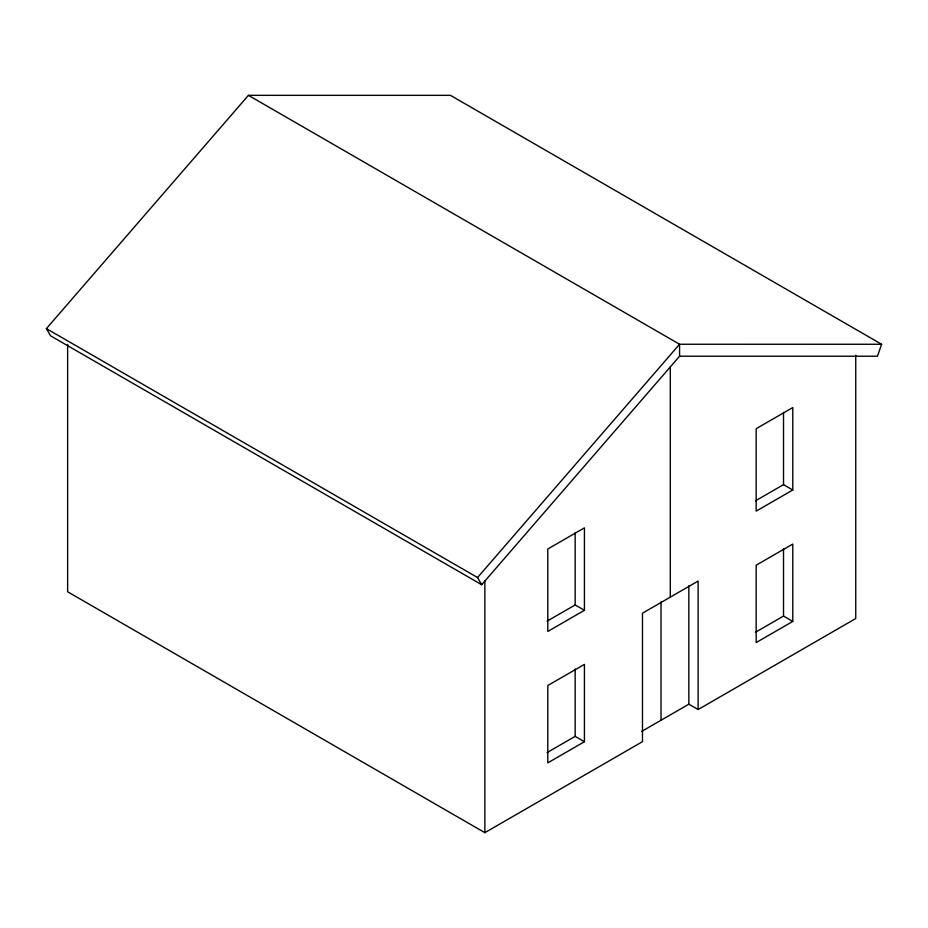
<?xml version="1.0" encoding="UTF-8"?>
<svg xmlns="http://www.w3.org/2000/svg" width="928" height="928" viewBox="0 0 928 928"><rect width="100%" height="100%" fill="white"/><g stroke="black" fill="none" stroke-linecap="round" stroke-linejoin="round"><path stroke-width="1.39" d="M881.6 344.265L877.459 356.224L679.574 356.224L481.69 584.721L50.541 335.797L46.4 328.616L248.426 95.34L450.451 95.34L881.6 344.265L679.574 344.253L248.426 95.34M481.69 584.721L477.549 577.541L679.574 344.253L679.574 356.224M547.079 621.157L575.163 604.94L584.431 610.299L584.431 527.858L547.81 549.005L547.81 631.446L584.431 610.299M755.438 500.853L783.522 484.648L792.79 489.996L792.79 407.566L756.169 428.701L756.169 511.142L792.79 489.996M547.079 752.573L575.163 736.368L584.431 741.716L584.431 664.367L547.81 685.514L547.81 762.862L584.431 741.716M755.438 632.281L783.522 616.064L792.79 621.424L792.79 544.063L756.169 565.21L756.169 642.57L792.79 621.424M641.677 731.415L688.843 704.19L698.123 709.537L855.744 618.535L855.744 355.215M67.628 344.369L67.628 591.774L484.857 832.66L642.489 741.658L642.489 613.188L698.123 581.067L698.123 709.537M46.4 328.616L477.549 577.541M783.522 412.334L783.522 484.648M783.522 548.738L783.522 616.064M688.843 585.812L688.843 704.19M670.306 366.804L670.306 597.122M661.026 601.878L661.026 720.244M575.163 532.626L575.163 604.94M575.163 669.042L575.163 736.368M484.857 580.916L484.857 832.66"/></g></svg>
